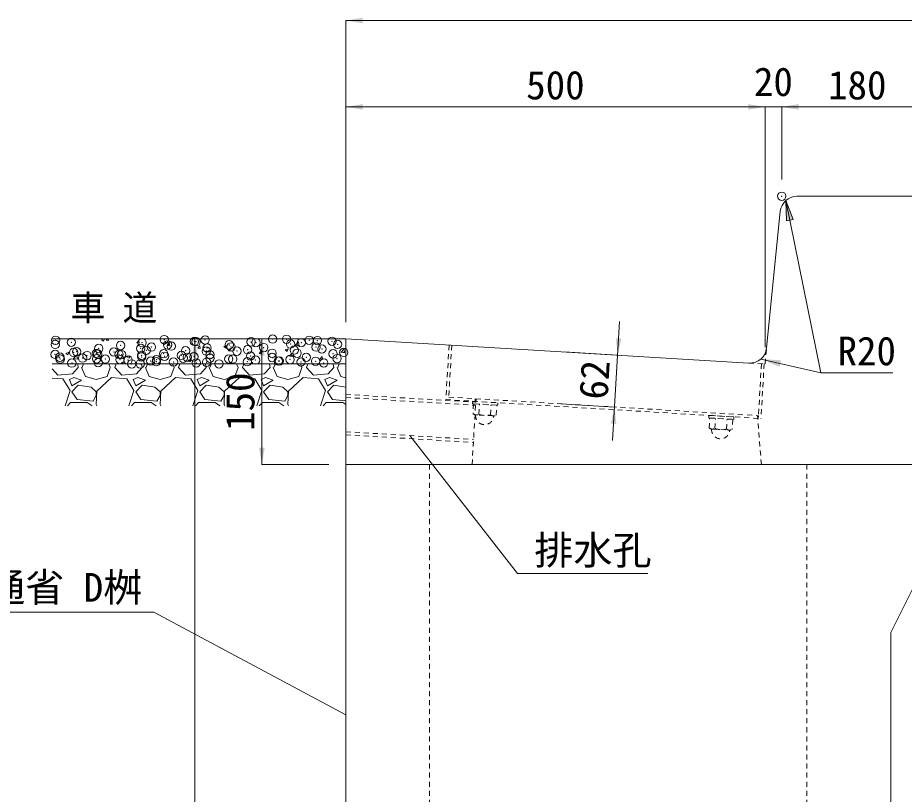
# Model space of a CAD drawing. Units: millimetres at full size, sheet at 1:20; some dimension numbers follow another scale. Extents: x 77366 to 95666, y -7115 to 5664.
# Drawn here: x 88242 to 89299, y 3633 to 4558 of the extents above; entities that cross this region are included whole.
import ezdxf
from ezdxf.enums import TextEntityAlignment as Align

# ---------------------------------------------------------------- set-up
doc = ezdxf.new("R2010")
doc.units = ezdxf.units.MM
doc.header["$LTSCALE"] = 20
doc.header["$PDMODE"] = 32
doc.header["$PDSIZE"] = 10
doc.linetypes.add('USER1', pattern=[0.54, 0.3, -0.24])
for name, color, linetype, lineweight in [('ハッチング', 7, 'Continuous', 5), ('受枠', 3, 'USER1', 9), ('基礎', 7, 'Continuous', 5), ('寸法線', 7, 'Continuous', 13), ('引出線', 4, 'Continuous', 13), ('本体', 2, 'Continuous', 20), ('補助線', 8, 'Continuous', 13)]:
    doc.layers.add(name, color=color, linetype=linetype, lineweight=lineweight)
doc.layers.add('文字', color=7, linetype='Continuous')
doc.styles.add('ＭＳ ゴシック', font='')
doc.styles.get('ＭＳ ゴシック').set_extended_font_data('MS Gothic')

# ---------------------------------------------------------------- blocks, each defined once
blk = doc.blocks.new('filled_arrow')
at = {"color": 0, "linetype": 'Continuous', "lineweight": -2}
blk.add_solid([(7.5, 1.25), (0, 0), (7.5, -1.25)], dxfattribs=at)

msp = doc.modelspace()

# ---------------------------------------------------------------- hatches: boundary and pattern name
at = {"layer": '引出線'}
msp.add_hatch(color=256, dxfattribs=at).paths.add_polyline_path([(89157.74, 4340.37), (89158.6, 4316.06), (89166.44, 4317.65)])

# ---------------------------------------------------------------- linework, layer by layer
at = {"layer": 'ハッチング'}
for p, q in [((88341.82, 4174.44), (88344.35, 4172.73)), ((88341.84, 4174.47), (88344.64, 4175.55)), ((88344.35, 4172.73), (88345.29, 4175.55)), ((88347.45, 4173.86), (88348.86, 4175.55)), ((88347.45, 4173.85), (88350.49, 4173.59)), ((88350.27, 4173.55), (88349.9, 4175.55)), ((88383.89, 4170.67), (88386.34, 4173.59)), ((88383.89, 4170.67), (88386.92, 4170.4)), ((88386.71, 4170.36), (88386.12, 4173.55)), ((88414.83, 4170.37), (88417.36, 4168.66)), ((88414.85, 4170.4), (88418.4, 4171.77)), ((88417.36, 4168.66), (88418.39, 4171.73)), ((88420.32, 4167.48), (88422.77, 4170.4)), ((88420.32, 4167.48), (88423.36, 4167.21)), ((88423.14, 4167.17), (88422.56, 4170.36)), ((88456.76, 4164.29), (88459.21, 4167.21)), ((88459.58, 4163.99), (88458.99, 4167.17)), ((88487.84, 4166.3), (88490.36, 4164.59)), ((88487.85, 4166.34), (88491.41, 4167.7)), ((88490.36, 4164.6), (88491.39, 4167.67)), ((88523.16, 4175.47), (88523.15, 4175.55)), ((88572.87, 4167.85), (88577.39, 4167.14)), ((88572.91, 4167.77), (88576.86, 4171.89)), ((88577.38, 4167.06), (88576.82, 4171.89)), ((88299.14, 4158.05), (88301.67, 4156.35)), ((88299.16, 4158.09), (88302.72, 4159.45)), ((88301.67, 4156.35), (88302.7, 4159.42)), ((88308.56, 4151.92), (88312.52, 4156.04)), ((88313.03, 4151.21), (88312.47, 4156.04)), ((88372.16, 4154.02), (88375.72, 4155.38)), ((88374.67, 4152.28), (88375.7, 4155.35)), ((88456.76, 4164.29), (88459.8, 4164.03)), ((88493.2, 4161.11), (88495.65, 4164.03)), ((88493.2, 4161.1), (88496.23, 4160.84)), ((88496.02, 4160.8), (88495.43, 4163.98)), ((88529.63, 4157.92), (88532.08, 4160.84)), ((88529.63, 4157.92), (88532.67, 4157.65)), ((88532.45, 4157.61), (88531.87, 4160.79)), ((88560.84, 4162.23), (88563.37, 4160.53)), ((88560.86, 4162.27), (88564.42, 4163.63)), ((88563.37, 4160.53), (88564.4, 4163.6)), ((88566.07, 4154.73), (88568.52, 4157.65)), ((88568.89, 4154.42), (88568.3, 4157.61)), ((88627.09, 4159.44), (88631.61, 4158.74)), ((88627.12, 4159.36), (88631.08, 4163.49)), ((88631.59, 4158.65), (88631.03, 4163.48)), ((88308.53, 4151.99), (88313.05, 4151.29)), ((88313.37, 4145.29), (88312.34, 4145.55)), ((88314.13, 4141.48), (88313.37, 4145.29)), ((88318.7, 4141.48), (88320.44, 4145.55)), ((88350.35, 4145.55), (88352.23, 4141.48)), ((88357.56, 4141.48), (88359.09, 4145.55)), ((88364.73, 4145.55), (88366.74, 4147.63)), ((88366.93, 4145.55), (88366.69, 4147.63)), ((88372.15, 4153.98), (88374.67, 4152.28)), ((88389.57, 4145.29), (88388.54, 4145.55)), ((88390.33, 4141.48), (88389.57, 4145.29)), ((88394.9, 4141.48), (88396.64, 4145.55)), ((88426.55, 4145.55), (88428.43, 4141.48)), ((88433.76, 4141.48), (88435.29, 4145.55)), ((88445.15, 4149.91), (88447.68, 4148.21)), ((88445.17, 4149.95), (88448.73, 4151.32)), ((88447.68, 4148.21), (88448.71, 4151.28)), ((88465.77, 4145.29), (88464.74, 4145.55)), ((88466.53, 4141.48), (88465.77, 4145.29)), ((88471.1, 4141.48), (88472.84, 4145.55)), ((88502.75, 4145.55), (88504.63, 4141.48)), ((88509.96, 4141.48), (88511.49, 4145.55)), ((88518.16, 4145.85), (88518.61, 4145.55)), ((88518.18, 4145.88), (88521.73, 4147.25)), ((88521.16, 4145.55), (88521.71, 4147.21)), ((88541.97, 4145.29), (88540.94, 4145.55)), ((88542.73, 4141.48), (88541.97, 4145.29)), ((88547.3, 4141.48), (88549.04, 4145.55)), ((88566.07, 4154.73), (88569.11, 4154.46)), ((88578.95, 4145.55), (88580.83, 4141.48)), ((88586.16, 4141.48), (88587.69, 4145.55)), ((88602.51, 4151.54), (88604.96, 4154.46)), ((88602.51, 4151.54), (88605.54, 4151.27)), ((88605.33, 4151.23), (88604.74, 4154.42)), ((88618.17, 4145.29), (88617.14, 4145.55)), ((88618.93, 4141.48), (88618.17, 4145.29)), ((88623.5, 4141.48), (88625.24, 4145.55)), ((88289.74, 4132.33), (88283.06, 4139.63)), ((88307.27, 4133.86), (88289.74, 4132.34)), ((88314.13, 4141.48), (88307.27, 4133.86)), ((88317.94, 4141.48), (88322.51, 4130.81)), ((88348.42, 4130.81), (88352.23, 4141.48)), ((88365.94, 4132.33), (88357.56, 4141.48)), ((88383.47, 4133.86), (88365.94, 4132.34)), ((88390.33, 4141.48), (88383.47, 4133.86)), ((88394.14, 4141.48), (88398.71, 4130.81)), ((88424.62, 4130.81), (88428.43, 4141.48)), ((88442.14, 4132.33), (88433.76, 4141.48)), ((88459.67, 4133.86), (88442.14, 4132.34)), ((88466.53, 4141.48), (88459.67, 4133.86)), ((88470.34, 4141.48), (88474.91, 4130.81)), ((88500.82, 4130.81), (88504.63, 4141.48)), ((88518.34, 4132.33), (88509.96, 4141.48)), ((88535.87, 4133.86), (88518.34, 4132.34)), ((88542.73, 4141.48), (88535.87, 4133.86)), ((88546.54, 4141.48), (88551.11, 4130.81)), ((88577.02, 4130.81), (88580.83, 4141.48)), ((88594.54, 4132.33), (88586.16, 4141.48)), ((88612.07, 4133.86), (88594.54, 4132.34)), ((88618.93, 4141.48), (88612.07, 4133.86)), ((88622.74, 4141.48), (88627.31, 4130.81)), ((88295.84, 4127.76), (88283.06, 4128.83)), ((88304.22, 4114.05), (88295.84, 4127.76)), ((88308.79, 4129.29), (88303.46, 4127)), ((88303.46, 4127), (88306.51, 4119.38)), ((88306.51, 4119.38), (88317.94, 4126.24)), ((88317.94, 4126.24), (88308.79, 4129.29)), ((88322.51, 4130.81), (88335.46, 4127)), ((88335.46, 4127), (88348.42, 4130.81)), ((88353.75, 4129.29), (88336.23, 4113.28)), ((88372.04, 4127.76), (88353.75, 4129.29)), ((88380.42, 4114.05), (88372.04, 4127.76)), ((88384.99, 4129.29), (88379.66, 4127)), ((88379.66, 4127), (88382.71, 4119.38)), ((88382.71, 4119.38), (88394.14, 4126.24)), ((88394.14, 4126.24), (88384.99, 4129.29)), ((88398.71, 4130.81), (88411.66, 4127)), ((88411.66, 4127), (88424.62, 4130.81)), ((88429.95, 4129.29), (88412.43, 4113.28)), ((88448.24, 4127.76), (88429.95, 4129.29)), ((88456.62, 4114.05), (88448.24, 4127.76)), ((88461.19, 4129.29), (88455.86, 4127)), ((88455.86, 4127), (88458.91, 4119.38)), ((88458.91, 4119.38), (88470.34, 4126.24)), ((88470.34, 4126.24), (88461.19, 4129.29)), ((88474.91, 4130.81), (88487.86, 4127)), ((88487.86, 4127), (88500.82, 4130.81)), ((88506.15, 4129.29), (88488.63, 4113.28)), ((88524.44, 4127.76), (88506.15, 4129.29)), ((88532.82, 4114.05), (88524.44, 4127.76)), ((88537.39, 4129.29), (88532.06, 4127)), ((88532.06, 4127), (88535.11, 4119.38)), ((88535.11, 4119.38), (88546.54, 4126.24)), ((88546.54, 4126.24), (88537.39, 4129.29)), ((88551.11, 4130.81), (88564.06, 4127)), ((88564.06, 4127), (88577.02, 4130.81)), ((88582.35, 4129.29), (88564.83, 4113.28)), ((88600.64, 4127.76), (88582.35, 4129.29)), ((88609.02, 4114.05), (88600.64, 4127.76)), ((88613.59, 4129.29), (88608.26, 4127)), ((88608.26, 4127), (88611.31, 4119.38)), ((88611.31, 4119.38), (88622.74, 4126.24)), ((88622.74, 4126.24), (88613.59, 4129.29)), ((88627.31, 4130.81), (88633.06, 4129.12)), ((88298.3, 4095.55), (88304.22, 4114.05)), ((88314.13, 4120.14), (88306.51, 4112.52)), ((88329.37, 4117.86), (88314.13, 4120.14)), ((88335.46, 4112.52), (88329.37, 4117.86)), ((88336.23, 4113.28), (88335.46, 4097.28)), ((88374.5, 4095.55), (88380.42, 4114.05)), ((88390.33, 4120.14), (88382.71, 4112.52)), ((88405.57, 4117.86), (88390.33, 4120.14)), ((88411.66, 4112.52), (88405.57, 4117.86)), ((88412.43, 4113.28), (88411.66, 4097.28)), ((88450.7, 4095.55), (88456.62, 4114.05)), ((88466.53, 4120.14), (88458.91, 4112.52)), ((88481.77, 4117.86), (88466.53, 4120.14)), ((88487.86, 4112.52), (88481.77, 4117.86)), ((88488.63, 4113.28), (88487.86, 4097.28)), ((88526.9, 4095.55), (88532.82, 4114.05)), ((88542.73, 4120.14), (88535.11, 4112.52)), ((88557.97, 4117.86), (88542.73, 4120.14)), ((88564.06, 4112.52), (88557.97, 4117.86)), ((88564.83, 4113.28), (88564.06, 4097.28)), ((88603.1, 4095.55), (88609.02, 4114.05)), ((88618.93, 4120.14), (88611.31, 4112.52)), ((88633.06, 4118.02), (88618.93, 4120.14)), ((88306.51, 4112.52), (88312.6, 4103.38)), ((88312.6, 4103.38), (88331.65, 4101.09)), ((88331.65, 4101.09), (88335.46, 4107.95)), ((88335.46, 4107.95), (88335.46, 4112.52)), ((88382.71, 4112.52), (88388.8, 4103.38)), ((88388.8, 4103.38), (88407.85, 4101.09)), ((88407.85, 4101.09), (88411.66, 4107.95)), ((88411.66, 4107.95), (88411.66, 4112.52)), ((88458.91, 4112.52), (88465, 4103.38)), ((88465, 4103.38), (88484.05, 4101.09)), ((88484.05, 4101.09), (88487.86, 4107.95)), ((88487.86, 4107.95), (88487.86, 4112.52)), ((88535.11, 4112.52), (88541.2, 4103.38)), ((88541.2, 4103.38), (88560.25, 4101.09)), ((88560.25, 4101.09), (88564.06, 4107.95)), ((88564.06, 4107.95), (88564.06, 4112.52)), ((88611.31, 4112.52), (88617.4, 4103.38)), ((88617.4, 4103.38), (88633.06, 4101.5)), ((88301.36, 4095.55), (88304.98, 4099.57)), ((88304.98, 4099.57), (88324.8, 4099.57)), ((88324.8, 4099.57), (88330.61, 4095.55)), ((88335.46, 4097.28), (88336.2, 4095.55)), ((88377.56, 4095.55), (88381.18, 4099.57)), ((88381.18, 4099.57), (88401, 4099.57)), ((88401, 4099.57), (88406.81, 4095.55)), ((88411.66, 4097.28), (88412.4, 4095.55)), ((88453.76, 4095.55), (88457.38, 4099.57)), ((88457.38, 4099.57), (88477.2, 4099.57)), ((88477.2, 4099.57), (88483.01, 4095.55)), ((88487.86, 4097.28), (88488.6, 4095.55)), ((88529.96, 4095.55), (88533.58, 4099.57)), ((88533.58, 4099.57), (88553.4, 4099.57)), ((88553.4, 4099.57), (88559.21, 4095.55)), ((88564.06, 4097.28), (88564.8, 4095.55)), ((88606.16, 4095.55), (88609.78, 4099.57)), ((88609.78, 4099.57), (88629.6, 4099.57)), ((88629.6, 4099.57), (88633.06, 4097.17))]:
    msp.add_line(p, q, dxfattribs=at)
for p in [(88287.06, 4173.86), (88305.81, 4171.39), (88416.61, 4174.64), (88452.61, 4172.44), (88454.53, 4172.02), (88465.33, 4174.12), (88520.2, 4171.95), (88545.86, 4175.2), (88562.43, 4175), (88589.55, 4173.85), (88599.28, 4173.48), (88616.67, 4172.7), (88286.57, 4168.86), (88338.48, 4164.01), (88364.57, 4167.58), (88388.57, 4164.01), (88390.23, 4170.83), (88395.27, 4161.85), (88401.29, 4165.69), (88420.53, 4168.22), (88424.9, 4166.94), (88442.08, 4161.31), (88466.7, 4160.87), (88467.74, 4164.56), (88494.12, 4168.37), (88496.32, 4165.95), (88503.28, 4160.84), (88516, 4162.51), (88525.95, 4171.04), (88535.24, 4165.04), (88567.32, 4169.27), (88571.63, 4162.1), (88580.04, 4170.94), (88597.71, 4165.67), (88604.6, 4163.43), (88623.37, 4168.93), (88286.44, 4156.94), (88292.07, 4153.67), (88292.45, 4151.36), (88308.48, 4159.35), (88312.1, 4160.2), (88319.19, 4152.52), (88324.53, 4155.58), (88335.6, 4158.2), (88336.02, 4151.68), (88337.25, 4157.25), (88346.31, 4151.38), (88356.49, 4159.79), (88362.71, 4157.06), (88363.95, 4150.67), (88365.65, 4156.77), (88373.43, 4150.23), (88389.61, 4153.92), (88389.83, 4155.91), (88407.45, 4150.7), (88415.99, 4157.73), (88416.95, 4154.77), (88437.07, 4155.78), (88439.25, 4152.41), (88444.07, 4153.62), (88451.96, 4154.08), (88471.19, 4152.47), (88471.2, 4156.61), (88493.5, 4151.46), (88498.31, 4151.33), (88519.59, 4155.04), (88525.42, 4150.18), (88545.24, 4158.29), (88545.35, 4153.26), (88566.68, 4150.91), (88574.98, 4158.35), (88585.92, 4153.44), (88618, 4157.66), (88622.75, 4152.01), (88630.72, 4159.34), (88306.4, 4146.6), (88337.87, 4147.09), (88377.82, 4145.61), (88387.92, 4145.65), (88400.54, 4149.09), (88407.16, 4148.18), (88427.66, 4147.94), (88454.78, 4146.8), (88467.12, 4147.65), (88481.9, 4145.65), (88515.72, 4148.18), (88552.54, 4149.04), (88553.96, 4149.23), (88579.66, 4147.89), (88597.09, 4148.76), (88606.78, 4146.75)]:
    msp.add_point(p, dxfattribs=at)
at = {"layer": '受枠'}
for p, q in [((88756.34, 4168.15), (88752.43, 4103.07)), ((88759.53, 4167.96), (88755.82, 4106.07)), ((89128.87, 4145.8), (89125.15, 4083.91)), ((89132.06, 4145.61), (89128.16, 4080.52)), ((88752.43, 4103.07), (89128.16, 4080.52)), ((88755.82, 4106.07), (89125.15, 4083.91)), ((88787.41, 4104.17), (88787.22, 4100.98)), ((88788.18, 4099.79), (88788.44, 4104.12)), ((88784.39, 4098.09), (88784.57, 4101.09)), ((88814.34, 4096.3), (88784.39, 4098.09)), ((88784.57, 4101.09), (88814.52, 4099.29)), ((88785.53, 4098.02), (88784.81, 4086.02)), ((88813.2, 4096.36), (88785.53, 4098.02)), ((88791.73, 4085.61), (88792.45, 4097.61)), ((88805.56, 4084.78), (88806.28, 4096.78)), ((88812.48, 4084.36), (88813.2, 4096.36)), ((88814.52, 4099.29), (88814.34, 4096.3)), ((88808.96, 4083.6), (88788.21, 4084.84)), ((89066.07, 4084.2), (89065.89, 4081.2)), ((89065.89, 4081.2), (89095.83, 4079.41)), ((89096.01, 4082.4), (89066.07, 4084.2)), ((89066.31, 4069.13), (89067.03, 4081.13)), ((89067.03, 4081.13), (89094.69, 4079.47)), ((89095.83, 4079.41), (89096.01, 4082.4)), ((89073.22, 4068.72), (89073.94, 4080.72)), ((89087.05, 4067.89), (89087.77, 4079.89)), ((89094.69, 4079.47), (89093.97, 4067.47)), ((89069.71, 4067.95), (89090.45, 4066.71))]:
    msp.add_line(p, q, dxfattribs=at)
for centre, radius, start, end in [((88788.61, 4091.47), 6.64, 235.1212, 298.01154), ((88798.57, 4083.97), 10.75, 175.19917, 357.93906), ((88800.09, 4109.27), 25.1, 250.54215, 282.59059), ((88809.36, 4090.22), 6.64, 235.1212, 298.01154), ((89070.1, 4074.58), 6.64, 235.1212, 298.01154), ((89080.07, 4067.08), 10.75, 175.19368, 357.93357), ((89081.58, 4092.38), 25.1, 250.54215, 282.59059), ((89090.85, 4073.33), 6.64, 235.1212, 298.01154)]:
    msp.add_arc(centre, radius, start, end, dxfattribs=at)
at = {"layer": '基礎', "color": 3, "lineweight": 13}
for p, q in [((88633.06, 4175.55), (88283.06, 4175.55)), ((88633.06, 4145.55), (88283.06, 4145.55))]:
    msp.add_line(p, q, dxfattribs=at)
at = {"layer": '寸法線'}
for p, q in [((88633.06, 4555.02), (89333.06, 4555.02)), ((88633.06, 4195.55), (88633.06, 4555.02)), ((88633.06, 4452.09), (89133.06, 4452.09)), ((88633.06, 4195.55), (88633.06, 4452.09)), ((89093.06, 4452.09), (89193.06, 4452.09)), ((89133.06, 4165.55), (89133.06, 4452.09)), ((89133.06, 4165.55), (89133.06, 4452.09)), ((89153.06, 4365.55), (89153.06, 4452.09)), ((89153.06, 4452.09), (89333.06, 4452.09)), ((89153.06, 4365.55), (89153.06, 4452.09)), ((88951.2, 4054.27), (88959.7, 4196.02)), ((88453.06, 2995.55), (88453.06, 4175.55)), ((88613.06, 4175.55), (88453.06, 4175.55)), ((88533.06, 4025.55), (88533.06, 4175.55)), ((88613.06, 4175.55), (88533.06, 4175.55)), ((88893.43, 4159.92), (88957.31, 4156.09)), ((88889.72, 4098.03), (88953.59, 4094.2)), ((88613.06, 4025.55), (88533.06, 4025.55))]:
    msp.add_line(p, q, dxfattribs=at)
at = {"layer": '引出線', "lineweight": 9}
msp.add_line((89157.74, 4340.37), (89199.48, 4135), dxfattribs=at)
msp.add_lwpolyline([(89157.74, 4340.37), (89158.6, 4316.06), (89166.44, 4317.65)], close=True, dxfattribs=at)
msp.add_lwpolyline([(89128.04, 4151.44), (89199.48, 4135), (89285.63, 4135)], dxfattribs=at)
at = {"layer": '引出線'}
for points in [[(88709.3, 4060.21), (88837.91, 3895.78), (88993.14, 3895.78)], [(88633.06, 3727.19), (88404.32, 3849.78), (88064.16, 3849.78)]]:
    msp.add_lwpolyline(points, dxfattribs=at)
at = {"layer": '本体'}
for p, q in [((89171.16, 4345.55), (89313.06, 4345.55)), ((89151.26, 4327.54), (89134.97, 4164.67)), ((88633.06, 4025.55), (88633.06, 4175.55)), ((88633.06, 4175.55), (89113.87, 4146.7)), ((88633.06, 4025.55), (89333.06, 4025.55)), ((88633.06, 4025.55), (88633.06, 2995.55)), ((88633.06, 4025.55), (89298.06, 4025.55)), ((88633.06, 4025.55), (89333.06, 4025.55)), ((89333.06, 3925.55), (89283.06, 3825.55)), ((89283.06, 3825.55), (89283.06, 2995.55))]:
    msp.add_line(p, q, dxfattribs=at)
at = {"layer": '本体', "linetype": 'USER1', "lineweight": 9}
for p, q in [((89133.06, 4145.55), (89134.97, 4164.67)), ((89113.87, 4146.7), (89133.06, 4145.55)), ((88633.06, 4109.23), (88788.19, 4099.98)), ((88633.06, 4105.62), (88787.97, 4096.39)), ((88783.7, 4025.53), (88788.16, 4099.97)), ((89128.71, 4025.55), (89124.16, 4083.97)), ((88633.06, 4064.75), (88785.55, 4055.66)), ((88633.06, 4061.14), (88785.33, 4052.06)), ((88733.06, 4025.55), (88733.06, 2995.55)), ((89183.06, 4025.55), (89183.06, 2995.55))]:
    msp.add_line(p, q, dxfattribs=at)
at = {"layer": '本体'}
for centre, start, end in [((89171.16, 4325.55), 90, 174.28941), ((89115.07, 4166.66), 266.56637, 354.28941)]:
    msp.add_arc(centre, 20, start, end, dxfattribs=at)
at = {"layer": '補助線', "linetype": 'USER1', "lineweight": 9}
msp.add_line((89125.15, 4083.91), (89124.96, 4080.71), dxfattribs=at)
at = {"layer": '補助線'}
msp.add_point((89153.06, 4345.55), dxfattribs=at)

# ---------------------------------------------------------------- block references
at = {"layer": '寸法線', "xscale": 2.67, "yscale": 2.67}
for p in [(88633.06, 4555.02), (88633.06, 4452.09), (89153.06, 4452.09), (89153.06, 4452.09)]:
    msp.add_blockref('filled_arrow', p, dxfattribs=at)
for p, rotation in [((89133.06, 4452.09), 180), ((89133.06, 4452.09), 180), ((88957.31, 4156.09), 86.6), ((88453.06, 4175.55), 270), ((88533.06, 4175.55), 270), ((88953.59, 4094.2), 266.6), ((88533.06, 4025.55), 90)]:
    msp.add_blockref('filled_arrow', p, dxfattribs=dict(at, rotation=rotation))
at = {"layer": '引出線', "lineweight": 9, "xscale": 3.2, "yscale": 3.2, "rotation": 347}
msp.add_blockref('filled_arrow', (89128.04, 4151.44), dxfattribs=at)
at = {"layer": '引出線', "xscale": 0.133, "yscale": 0.133}
for p, rotation in [((88709.3, 4060.21), 308), ((88633.06, 3727.19), 151.8)]:
    msp.add_blockref('filled_arrow', p, dxfattribs=dict(at, rotation=rotation))

# ---------------------------------------------------------------- texts
at = {"layer": '寸法線', "style": 'ＭＳ ゴシック'}
for s, p in [('500', (88883.06, 4478.09)), ('20', (89143.06, 4482.09)), ('180', (89243.06, 4478.09))]:
    msp.add_text(s, height=34.18, dxfattribs=at).set_placement(p, align=Align.MIDDLE_CENTER)
for s, rotation, p in [('62', 86.566, (88929.5, 4126.7)), ('150', 90, (88507.06, 4100.55))]:
    msp.add_text(s, height=34.18, rotation=rotation, dxfattribs=at).set_placement(p, align=Align.MIDDLE_CENTER)
at = {"layer": '引出線', "style": 'ＭＳ ゴシック'}
for s, p in [('R20', (89219.48, 4178.2)), ('排水孔', (88857.91, 3940.62))]:
    msp.add_text(s, height=34.18, dxfattribs=at).set_placement(p, align=Align.TOP_LEFT)
msp.add_text('国土交通省 D桝', height=34.18, dxfattribs=at).set_placement((88064.16, 3851.88), align=Align.BOTTOM_LEFT)
at = {"layer": '文字', "style": 'ＭＳ ゴシック'}
msp.add_text('車 道', height=30.38, dxfattribs=at).set_placement((88356.64, 4212.59), align=Align.MIDDLE_CENTER)

doc.saveas('drawing.dxf')
